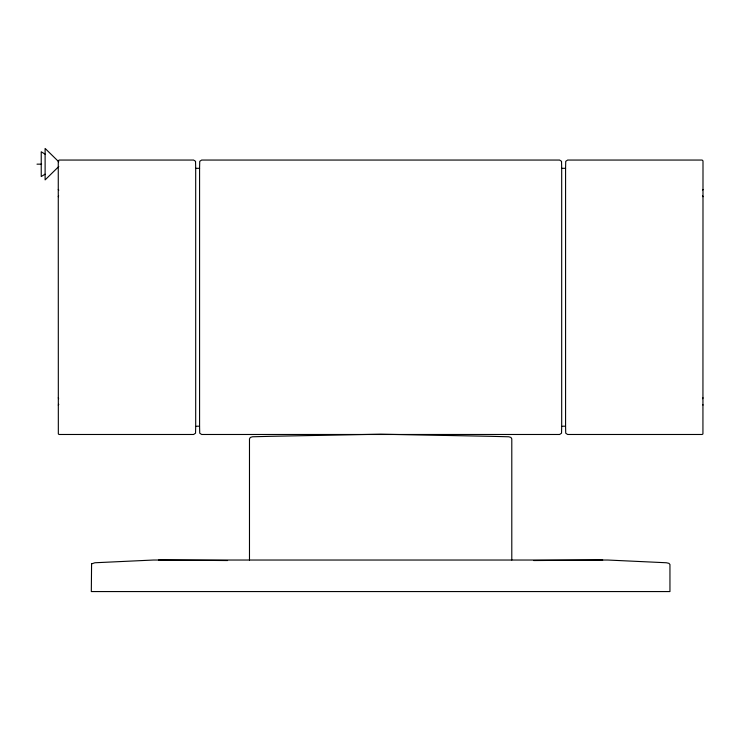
<?xml version="1.0" encoding="UTF-8"?>
<svg xmlns="http://www.w3.org/2000/svg" width="740" height="740" viewBox="0 0 740 740"><rect width="100%" height="100%" fill="white"/><g stroke="black" fill="none" stroke-linecap="round" stroke-linejoin="round"><path stroke-width="1.11" d="M58.266 196.729L58.645 195.813M58.266 405.085L58.784 404.308M703 189.449L702.75 190.041M703 397.805L702.621 398.712M58.784 166.519L45.112 179.894L45.112 148.435L58.784 161.801M45.038 174.187L41.236 176.555L41.236 151.774L45.038 154.133M533.679 560.55L602.73 560.032M37 164.16L41.606 164.16M158.545 560.032L227.587 560.55M58.784 190.226L58.266 189.449M702.621 195.813L703 196.729M702.75 404.493L703 405.085M58.645 398.712L58.266 397.805M565.573 168.119L565.73 161.329L567.635 160.053L702.158 160.053L703 160.894L702.935 433.964L702.158 434.482L567.635 434.482L565.73 433.205L565.573 426.416M561.688 168.119L561.53 161.329L559.625 160.053L201.641 160.053L199.735 161.329L199.578 168.119M561.688 426.416L561.53 433.205L559.625 434.482L201.641 434.482L199.735 433.205L199.578 426.416M511.793 560.032L511.793 438.903L510.933 437.433L508.833 436.785L490.777 436.322L380.638 434.195L270.498 436.322L252.433 436.785L250.333 437.433L249.482 438.903L249.482 560.032M195.693 168.119L195.536 161.329L193.63 160.053L59.108 160.053L58.266 160.894L58.331 433.964L59.108 434.482L193.63 434.482L195.536 433.205L195.693 426.416M91.584 563.871L91.316 591.565L669.95 591.565L669.95 564.49L668.923 563.334L666.37 562.761L607.799 560.032L153.467 560.032L94.896 562.761L91.584 563.871M199.578 168.322L195.693 168.322L195.693 426.212L199.578 426.212L199.578 168.322M565.573 168.322L561.688 168.322L561.688 426.212L565.573 426.212L565.573 168.322"/></g></svg>
